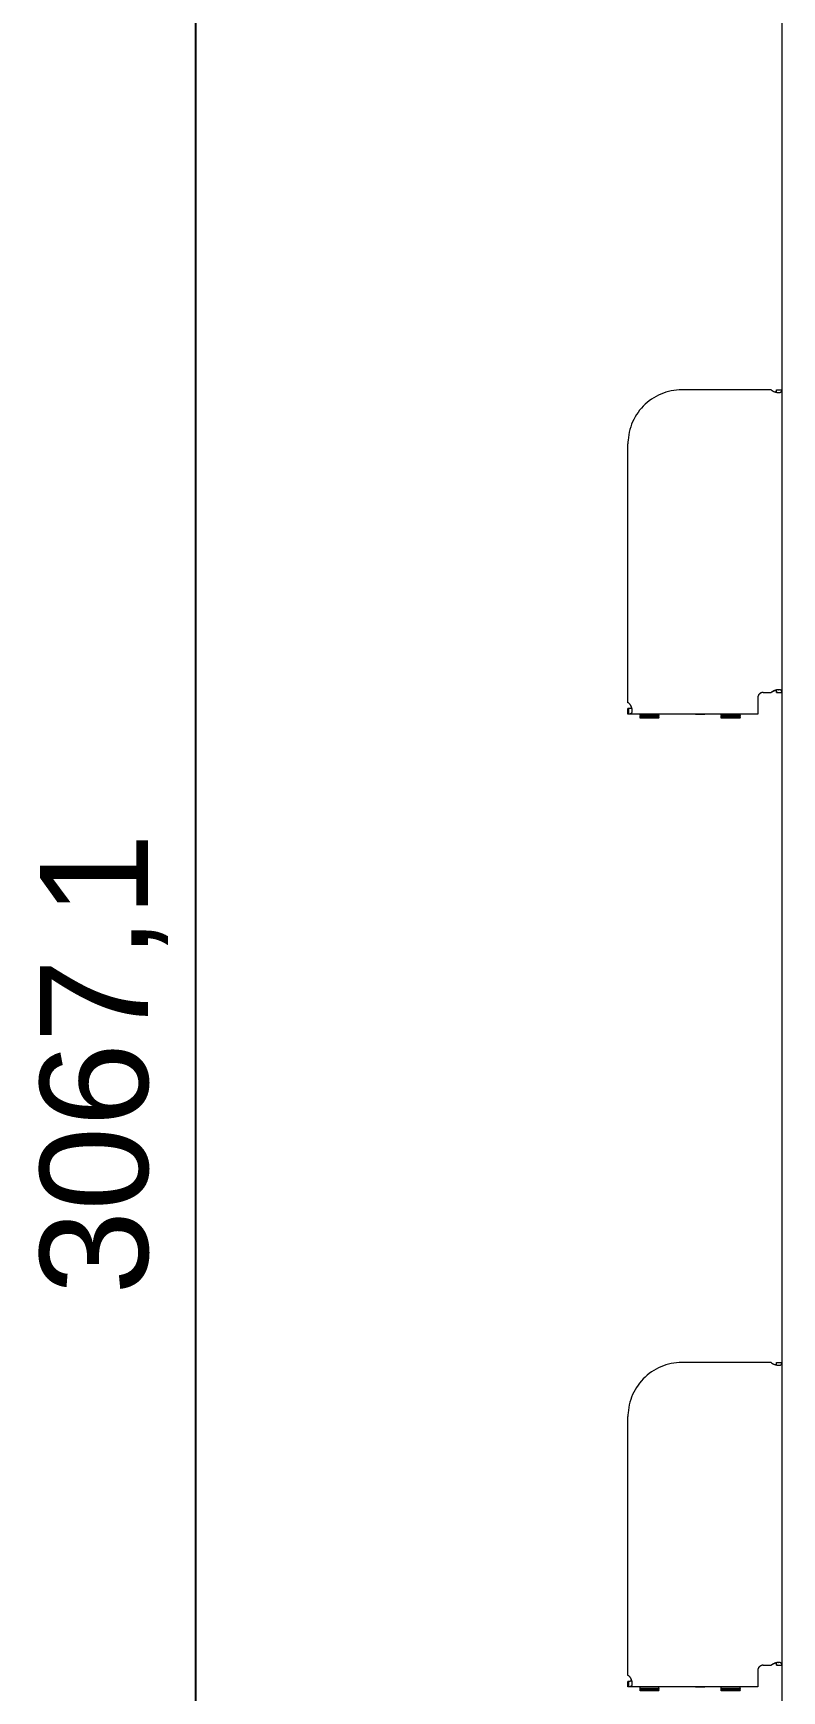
# Model space of a CAD drawing. Header units: millimetres. Extents: x -999 to 4635, y -962 to 3668.
# Drawn here: x -220 to 57, y 1302 to 1915 of the extents above; entities that cross this region are included whole.
import ezdxf

# ---------------------------------------------------------------- set-up
doc = ezdxf.new("R2010")
doc.units = ezdxf.units.MM
doc.layers.add('GORUNEN', color=7, linetype='Continuous', lineweight=9)
doc.layers.add('OLCU', color=4, linetype='Continuous', lineweight=9)
doc.styles.add('PI3D', font='arial.ttf')
doc.dimstyles.new('PF_MM', dxfattribs={"dimtxt": 40, "dimasz": 32, "dimexe": 24, "dimexo": 20, "dimgap": 14, "dimtad": 1, "dimdec": 1, "dimtxsty": 'PI3D', "dimcen": 2.5, "dimclrd": 4, "dimclre": 4, "dimclrt": 3, "dimazin": 3, "dimtfac": 1, "dimtmove": 0, "dimatfit": 3})

msp = doc.modelspace()

# ---------------------------------------------------------------- linework, layer by layer
at = {"layer": 'GORUNEN'}
for points in [[(57, 2515), (57, 329.5)], [(20, 1783), (19, 1782.98), (18, 1782.9), (17.01, 1782.78), (16.03, 1782.6), (15.05, 1782.38), (14.09, 1782.11), (13.14, 1781.79), (12.21, 1781.42), (11.3, 1781.01), (10.41, 1780.55), (9.55, 1780.05), (8.71, 1779.51), (7.9, 1778.92), (7.12, 1778.3), (6.37, 1777.63), (5.65, 1776.93), (4.97, 1776.2), (4.33, 1775.43), (3.73, 1774.63), (3.17, 1773.81), (2.65, 1772.95), (2.18, 1772.07), (1.74, 1771.17), (1.36, 1770.25), (1.02, 1769.31), (0.73, 1768.35), (0.49, 1767.38), (0.29, 1766.4), (0.15, 1765.41), (0.05, 1764.41), (0.01, 1763.71), (0, 1763)], [(53, 1783), (20, 1783)], [(53, 1783), (20, 1783)], [(53, 1783), (53.11, 1782.92), (53.22, 1782.83), (53.33, 1782.76), (53.45, 1782.69), (53.57, 1782.62), (53.69, 1782.55), (53.81, 1782.49), (53.93, 1782.43), (54.06, 1782.38), (54.23, 1782.31), (54.41, 1782.25), (54.6, 1782.19), (54.79, 1782.14), (54.97, 1782.1), (55.15, 1782.06), (55.33, 1782.04), (55.49, 1782.02), (55.66, 1782), (55.74, 1782), (55.83, 1782)], [(54.79, 1782.14), (54.56, 1782.2)], [(54.79, 1782.14), (54.8, 1782.16), (54.82, 1782.17), (54.83, 1782.19), (54.85, 1782.21), (54.86, 1782.23), (54.87, 1782.25), (54.88, 1782.27), (54.89, 1782.29), (54.9, 1782.31), (54.91, 1782.34), (54.92, 1782.36), (54.93, 1782.39), (54.94, 1782.42), (54.95, 1782.44), (54.96, 1782.48), (54.97, 1782.53), (54.97, 1782.57), (54.98, 1782.62), (54.99, 1782.69), (54.99, 1782.78), (55, 1782.88), (55, 1783)], [(55, 1783), (57, 1783)], [(55.83, 1782), (55.96, 1782), (56.07, 1782.01), (56.16, 1782.02), (56.25, 1782.04), (56.33, 1782.05), (56.39, 1782.07), (56.45, 1782.09), (56.5, 1782.1), (56.54, 1782.12), (56.58, 1782.14), (56.62, 1782.16), (56.65, 1782.18), (56.68, 1782.2), (56.71, 1782.22), (56.73, 1782.24), (56.76, 1782.26), (56.78, 1782.28), (56.8, 1782.3), (56.81, 1782.32), (56.83, 1782.34), (56.85, 1782.37), (56.86, 1782.39), (56.88, 1782.42), (56.89, 1782.44), (56.91, 1782.47), (56.92, 1782.49), (56.93, 1782.52), (56.94, 1782.55), (56.95, 1782.58), (56.96, 1782.61), (56.97, 1782.64), (56.97, 1782.67), (56.98, 1782.7), (56.98, 1782.75), (56.99, 1782.8), (57, 1782.85), (57, 1782.91), (57, 1782.95), (57, 1783)], [(55.83, 1782), (55.83, 1782)], [(0, 1667.21), (0, 1763)], [(0, 1667.21), (0, 1763)], [(50.08, 1671), (49.99, 1671), (49.89, 1670.99), (49.8, 1670.98), (49.7, 1670.96), (49.61, 1670.94), (49.52, 1670.92), (49.43, 1670.89), (49.34, 1670.86), (49.25, 1670.82), (49.16, 1670.78), (49.08, 1670.73), (49, 1670.68), (48.92, 1670.63), (48.84, 1670.57), (48.77, 1670.51), (48.7, 1670.44), (48.63, 1670.38), (48.57, 1670.31), (48.51, 1670.23), (48.45, 1670.16), (48.4, 1670.08), (48.35, 1670), (48.3, 1669.91), (48.26, 1669.83), (48.22, 1669.74), (48.19, 1669.65), (48.16, 1669.56), (48.14, 1669.47), (48.12, 1669.37), (48.1, 1669.28), (48.09, 1669.18), (48.08, 1669.09), (48.08, 1669)], [(48.08, 1669), (48.08, 1667)], [(48.37, 1670.04), (48.42, 1670.11), (48.46, 1670.17), (48.51, 1670.24), (48.56, 1670.3), (48.61, 1670.36), (48.67, 1670.41), (48.72, 1670.47), (48.78, 1670.52), (48.85, 1670.57), (48.91, 1670.62), (48.97, 1670.67), (49.04, 1670.71)], [(50.08, 1671), (53, 1671)], [(55.83, 1672), (55.68, 1672), (55.52, 1671.99), (55.36, 1671.97), (55.19, 1671.94), (55.02, 1671.91), (54.84, 1671.87), (54.66, 1671.83), (54.48, 1671.77), (54.29, 1671.71), (54.11, 1671.64), (53.93, 1671.56), (53.75, 1671.48), (53.57, 1671.39), (53.4, 1671.28), (53.25, 1671.19), (53.12, 1671.1), (53, 1671)], [(53, 1671), (53.11, 1671.09), (53.23, 1671.17), (53.35, 1671.25), (53.47, 1671.33), (53.6, 1671.4), (53.73, 1671.47), (53.86, 1671.53), (53.99, 1671.59), (54.12, 1671.64), (54.25, 1671.7), (54.38, 1671.74), (54.52, 1671.78)], [(54.79, 1671.86), (54.8, 1671.84), (54.82, 1671.83), (54.83, 1671.81), (54.85, 1671.79), (54.86, 1671.77), (54.87, 1671.75), (54.88, 1671.73), (54.89, 1671.71), (54.9, 1671.69), (54.91, 1671.66), (54.92, 1671.64), (54.93, 1671.61), (54.94, 1671.58), (54.95, 1671.56), (54.96, 1671.52), (54.97, 1671.47), (54.97, 1671.43), (54.98, 1671.38), (54.99, 1671.31), (54.99, 1671.22), (55, 1671.12), (55, 1671)], [(55, 1671), (55, 1671.2), (54.99, 1671.29), (54.98, 1671.39), (54.97, 1671.46), (54.96, 1671.52), (54.94, 1671.58), (54.93, 1671.62), (54.91, 1671.66), (54.9, 1671.69), (54.89, 1671.72), (54.88, 1671.74), (54.86, 1671.77), (54.85, 1671.79), (54.83, 1671.81), (54.82, 1671.83), (54.8, 1671.84), (54.8, 1671.85), (54.79, 1671.86)], [(55, 1671), (57, 1671)], [(55.69, 1672), (55.7, 1672)], [(55.82, 1672), (55.83, 1672)], [(57, 1671), (57, 1671.08), (56.99, 1671.17), (56.99, 1671.24), (56.98, 1671.3), (56.97, 1671.35), (56.96, 1671.4), (56.94, 1671.44), (56.93, 1671.48), (56.92, 1671.51), (56.9, 1671.54), (56.89, 1671.57), (56.88, 1671.59), (56.86, 1671.62), (56.84, 1671.64), (56.82, 1671.67), (56.8, 1671.69), (56.78, 1671.71), (56.76, 1671.73), (56.74, 1671.76), (56.71, 1671.77), (56.69, 1671.79), (56.66, 1671.81), (56.63, 1671.83), (56.61, 1671.85), (56.58, 1671.86), (56.55, 1671.88), (56.51, 1671.89), (56.48, 1671.9), (56.45, 1671.91), (56.41, 1671.93), (56.37, 1671.94), (56.32, 1671.95), (56.26, 1671.96), (56.2, 1671.97), (56.14, 1671.98), (56.07, 1671.99), (56.01, 1671.99), (55.92, 1672), (55.83, 1672)], [(55.83, 1672), (55.83, 1672)], [(0.38, 1667), (0.28, 1667.06), (0.18, 1667.12), (0.09, 1667.17), (0, 1667.21)], [(0, 1663), (0, 1665)], [(0.38, 1665), (0, 1665)], [(0.38, 1663), (0, 1663)], [(0.38, 1667), (0.48, 1666.9), (0.57, 1666.79), (0.66, 1666.68), (0.74, 1666.57), (0.82, 1666.45), (0.89, 1666.33), (0.96, 1666.21), (1.02, 1666.08), (1.08, 1665.96), (1.14, 1665.83), (1.19, 1665.7), (1.24, 1665.57), (1.28, 1665.44), (1.32, 1665.33), (1.35, 1665.21)], [(0.38, 1667), (0.48, 1666.9), (0.57, 1666.8), (0.65, 1666.69), (0.74, 1666.57), (0.81, 1666.46), (0.89, 1666.34), (0.95, 1666.22), (1.02, 1666.09), (1.08, 1665.97), (1.13, 1665.84), (1.18, 1665.72), (1.23, 1665.59), (1.29, 1665.42), (1.34, 1665.23), (1.39, 1665.05), (1.43, 1664.86), (1.46, 1664.69), (1.48, 1664.51), (1.49, 1664.35), (1.5, 1664.26), (1.5, 1664.17)], [(1.35, 1665.21), (1.33, 1665.2), (1.31, 1665.18), (1.29, 1665.17), (1.27, 1665.15), (1.25, 1665.14), (1.23, 1665.13), (1.21, 1665.12), (1.18, 1665.1), (1.16, 1665.09), (1.13, 1665.08), (1.1, 1665.07), (1.07, 1665.07), (1.03, 1665.06), (0.99, 1665.04), (0.94, 1665.04), (0.88, 1665.03), (0.81, 1665.02), (0.72, 1665.01), (0.63, 1665), (0.51, 1665), (0.38, 1665)], [(0.38, 1663), (0.38, 1665)], [(1.5, 1664.17), (1.5, 1664.07), (1.49, 1663.97), (1.48, 1663.88), (1.47, 1663.79), (1.46, 1663.72), (1.44, 1663.65), (1.42, 1663.59), (1.4, 1663.54), (1.38, 1663.49), (1.36, 1663.45), (1.34, 1663.41), (1.33, 1663.38), (1.31, 1663.35), (1.29, 1663.32), (1.26, 1663.29), (1.24, 1663.27), (1.22, 1663.24), (1.2, 1663.22), (1.18, 1663.21), (1.16, 1663.19), (1.13, 1663.17), (1.11, 1663.15), (1.08, 1663.14), (1.06, 1663.13), (1.03, 1663.11), (1.01, 1663.1), (0.98, 1663.09), (0.95, 1663.08), (0.92, 1663.07), (0.89, 1663.06), (0.86, 1663.05), (0.83, 1663.04), (0.79, 1663.03), (0.74, 1663.02), (0.69, 1663.02), (0.63, 1663.01), (0.56, 1663), (0.47, 1663), (0.38, 1663)], [(0.38, 1663), (0.38, 1663)], [(48.08, 1663), (0.38, 1663)], [(11.5, 1663), (4.5, 1663)], [(4.5, 1662.41), (4.5, 1663)], [(11.5, 1662.41), (11.5, 1663)], [(25, 1663), (28.5, 1663)], [(25, 1663), (28.5, 1663)], [(41.5, 1663), (34.5, 1663)], [(34.5, 1662.41), (34.5, 1663)], [(41.5, 1662.41), (41.5, 1663)], [(48.08, 1667), (48.08, 1663)], [(4.5, 1662.41), (4.5, 1662.23)], [(11.5, 1662.41), (4.5, 1662.41)], [(11.5, 1662.23), (4.5, 1662.23)], [(4.5, 1661.83), (4.5, 1662.23)], [(4.5, 1661.83), (4.5, 1661.72)], [(11.5, 1661.83), (4.5, 1661.83)], [(11.5, 1661.72), (4.5, 1661.72)], [(4.5, 1661.5), (4.5, 1661.72)], [(11.5, 1661.5), (4.5, 1661.5)], [(11.5, 1662.41), (11.5, 1662.23)], [(11.5, 1661.83), (11.5, 1662.23)], [(11.5, 1661.83), (11.5, 1661.72)], [(11.5, 1661.5), (11.5, 1661.72)], [(34.5, 1662.41), (34.5, 1662.23)], [(41.5, 1662.41), (34.5, 1662.41)], [(41.5, 1662.23), (34.5, 1662.23)], [(34.5, 1661.83), (34.5, 1662.23)], [(34.5, 1661.83), (34.5, 1661.72)], [(41.5, 1661.83), (34.5, 1661.83)], [(41.5, 1661.72), (34.5, 1661.72)], [(34.5, 1661.5), (34.5, 1661.72)], [(41.5, 1661.5), (34.5, 1661.5)], [(41.5, 1662.41), (41.5, 1662.23)], [(41.5, 1661.83), (41.5, 1662.23)], [(41.5, 1661.83), (41.5, 1661.72)], [(41.5, 1661.5), (41.5, 1661.72)], [(20, 1423), (19, 1422.98), (18, 1422.9), (17.01, 1422.78), (16.03, 1422.6), (15.05, 1422.38), (14.09, 1422.11), (13.14, 1421.79), (12.21, 1421.42), (11.3, 1421.01), (10.41, 1420.55), (9.55, 1420.05), (8.71, 1419.51), (7.9, 1418.92), (7.12, 1418.3), (6.37, 1417.63), (5.65, 1416.93), (4.97, 1416.2), (4.33, 1415.43), (3.73, 1414.63), (3.17, 1413.81), (2.65, 1412.95), (2.18, 1412.07), (1.74, 1411.17), (1.36, 1410.25), (1.02, 1409.31), (0.73, 1408.35), (0.49, 1407.38), (0.29, 1406.4), (0.15, 1405.41), (0.05, 1404.41), (0.01, 1403.71), (0, 1403)], [(53, 1423), (20, 1423)], [(53, 1423), (20, 1423)], [(53, 1423), (53.11, 1422.92), (53.22, 1422.83), (53.33, 1422.76), (53.45, 1422.69), (53.57, 1422.62), (53.69, 1422.55), (53.81, 1422.49), (53.93, 1422.43), (54.06, 1422.38), (54.23, 1422.31), (54.41, 1422.25), (54.6, 1422.19), (54.79, 1422.14), (54.97, 1422.1), (55.15, 1422.06), (55.33, 1422.04), (55.49, 1422.02), (55.66, 1422), (55.74, 1422), (55.83, 1422)], [(54.79, 1422.14), (54.56, 1422.2)], [(54.79, 1422.14), (54.8, 1422.16), (54.82, 1422.17), (54.83, 1422.19), (54.85, 1422.21), (54.86, 1422.23), (54.87, 1422.25), (54.88, 1422.27), (54.89, 1422.29), (54.9, 1422.31), (54.91, 1422.34), (54.92, 1422.36), (54.93, 1422.39), (54.94, 1422.42), (54.95, 1422.44), (54.96, 1422.48), (54.97, 1422.53), (54.97, 1422.57), (54.98, 1422.62), (54.99, 1422.69), (54.99, 1422.78), (55, 1422.88), (55, 1423)], [(55, 1423), (57, 1423)], [(55.83, 1422), (55.96, 1422), (56.07, 1422.01), (56.16, 1422.02), (56.25, 1422.04), (56.33, 1422.05), (56.39, 1422.07), (56.45, 1422.09), (56.5, 1422.1), (56.54, 1422.12), (56.58, 1422.14), (56.62, 1422.16), (56.65, 1422.18), (56.68, 1422.2), (56.71, 1422.22), (56.73, 1422.24), (56.76, 1422.26), (56.78, 1422.28), (56.8, 1422.3), (56.81, 1422.32), (56.83, 1422.34), (56.85, 1422.37), (56.86, 1422.39), (56.88, 1422.42), (56.89, 1422.44), (56.91, 1422.47), (56.92, 1422.49), (56.93, 1422.52), (56.94, 1422.55), (56.95, 1422.58), (56.96, 1422.61), (56.97, 1422.64), (56.97, 1422.67), (56.98, 1422.7), (56.98, 1422.75), (56.99, 1422.8), (57, 1422.85), (57, 1422.91), (57, 1422.95), (57, 1423)], [(55.83, 1422), (55.83, 1422)], [(0, 1307.21), (0, 1403)], [(0, 1307.21), (0, 1403)], [(0.38, 1307), (0.28, 1307.06), (0.18, 1307.12), (0.09, 1307.17), (0, 1307.21)], [(0.38, 1307), (0.48, 1306.9), (0.57, 1306.79), (0.66, 1306.68), (0.74, 1306.57), (0.82, 1306.45), (0.89, 1306.33), (0.96, 1306.21), (1.02, 1306.08), (1.08, 1305.96), (1.14, 1305.83), (1.19, 1305.7), (1.24, 1305.57), (1.28, 1305.44), (1.32, 1305.33), (1.35, 1305.21)], [(0.38, 1307), (0.48, 1306.9), (0.57, 1306.8), (0.65, 1306.69), (0.74, 1306.57), (0.81, 1306.46), (0.89, 1306.34), (0.95, 1306.22), (1.02, 1306.09), (1.08, 1305.97), (1.13, 1305.84), (1.18, 1305.72), (1.23, 1305.59), (1.29, 1305.42), (1.34, 1305.23), (1.39, 1305.05), (1.43, 1304.86), (1.46, 1304.69), (1.48, 1304.51), (1.49, 1304.35), (1.5, 1304.26), (1.5, 1304.17)], [(50.08, 1311), (49.99, 1311), (49.89, 1310.99), (49.8, 1310.98), (49.7, 1310.96), (49.61, 1310.94), (49.52, 1310.92), (49.43, 1310.89), (49.34, 1310.86), (49.25, 1310.82), (49.16, 1310.78), (49.08, 1310.73), (49, 1310.68), (48.92, 1310.63), (48.84, 1310.57), (48.77, 1310.51), (48.7, 1310.44), (48.63, 1310.38), (48.57, 1310.31), (48.51, 1310.23), (48.45, 1310.16), (48.4, 1310.08), (48.35, 1310), (48.3, 1309.91), (48.26, 1309.83), (48.22, 1309.74), (48.19, 1309.65), (48.16, 1309.56), (48.14, 1309.47), (48.12, 1309.37), (48.1, 1309.28), (48.09, 1309.18), (48.08, 1309.09), (48.08, 1309)], [(48.08, 1309), (48.08, 1307)], [(48.08, 1307), (48.08, 1303)], [(48.37, 1310.04), (48.42, 1310.11), (48.46, 1310.17), (48.51, 1310.24), (48.56, 1310.3), (48.61, 1310.36), (48.67, 1310.41), (48.72, 1310.47), (48.78, 1310.52), (48.85, 1310.57), (48.91, 1310.62), (48.97, 1310.67), (49.04, 1310.71)], [(50.08, 1311), (53, 1311)], [(55.83, 1312), (55.68, 1312), (55.52, 1311.99), (55.36, 1311.97), (55.19, 1311.94), (55.02, 1311.91), (54.84, 1311.87), (54.66, 1311.83), (54.48, 1311.77), (54.29, 1311.71), (54.11, 1311.64), (53.93, 1311.56), (53.75, 1311.48), (53.57, 1311.39), (53.4, 1311.28), (53.25, 1311.19), (53.12, 1311.1), (53, 1311)], [(53, 1311), (53.11, 1311.09), (53.23, 1311.17), (53.35, 1311.25), (53.47, 1311.33), (53.6, 1311.4), (53.73, 1311.47), (53.86, 1311.53), (53.99, 1311.59), (54.12, 1311.64), (54.25, 1311.7), (54.38, 1311.74), (54.52, 1311.78)], [(54.79, 1311.86), (54.8, 1311.84), (54.82, 1311.83), (54.83, 1311.81), (54.85, 1311.79), (54.86, 1311.77), (54.87, 1311.75), (54.88, 1311.73), (54.89, 1311.71), (54.9, 1311.69), (54.91, 1311.66), (54.92, 1311.64), (54.93, 1311.61), (54.94, 1311.58), (54.95, 1311.56), (54.96, 1311.52), (54.97, 1311.47), (54.97, 1311.43), (54.98, 1311.38), (54.99, 1311.31), (54.99, 1311.22), (55, 1311.12), (55, 1311)], [(55, 1311), (55, 1311.2), (54.99, 1311.29), (54.98, 1311.39), (54.97, 1311.46), (54.96, 1311.52), (54.94, 1311.58), (54.93, 1311.62), (54.91, 1311.66), (54.9, 1311.69), (54.89, 1311.72), (54.88, 1311.74), (54.86, 1311.77), (54.85, 1311.79), (54.83, 1311.81), (54.82, 1311.83), (54.8, 1311.84), (54.8, 1311.85), (54.79, 1311.86)], [(55, 1311), (57, 1311)], [(55.69, 1312), (55.7, 1312)], [(55.82, 1312), (55.83, 1312)], [(57, 1311), (57, 1311.08), (56.99, 1311.17), (56.99, 1311.24), (56.98, 1311.3), (56.97, 1311.35), (56.96, 1311.4), (56.94, 1311.44), (56.93, 1311.48), (56.92, 1311.51), (56.9, 1311.54), (56.89, 1311.57), (56.88, 1311.59), (56.86, 1311.62), (56.84, 1311.64), (56.82, 1311.67), (56.8, 1311.69), (56.78, 1311.71), (56.76, 1311.73), (56.74, 1311.76), (56.71, 1311.77), (56.69, 1311.79), (56.66, 1311.81), (56.63, 1311.83), (56.61, 1311.85), (56.58, 1311.86), (56.55, 1311.88), (56.51, 1311.89), (56.48, 1311.9), (56.45, 1311.91), (56.41, 1311.93), (56.37, 1311.94), (56.32, 1311.95), (56.26, 1311.96), (56.2, 1311.97), (56.14, 1311.98), (56.07, 1311.99), (56.01, 1311.99), (55.92, 1312), (55.83, 1312)], [(55.83, 1312), (55.83, 1312)], [(0, 1303), (0, 1305)], [(0.38, 1305), (0, 1305)], [(0.38, 1303), (0, 1303)], [(1.35, 1305.21), (1.33, 1305.2), (1.31, 1305.18), (1.29, 1305.17), (1.27, 1305.15), (1.25, 1305.14), (1.23, 1305.13), (1.21, 1305.12), (1.18, 1305.1), (1.16, 1305.09), (1.13, 1305.08), (1.1, 1305.07), (1.07, 1305.07), (1.03, 1305.06), (0.99, 1305.04), (0.94, 1305.04), (0.88, 1305.03), (0.81, 1305.02), (0.72, 1305.01), (0.63, 1305), (0.51, 1305), (0.38, 1305)], [(0.38, 1303), (0.38, 1305)], [(1.5, 1304.17), (1.5, 1304.07), (1.49, 1303.97), (1.48, 1303.88), (1.47, 1303.79), (1.46, 1303.72), (1.44, 1303.65), (1.42, 1303.59), (1.4, 1303.54), (1.38, 1303.49), (1.36, 1303.45), (1.34, 1303.41), (1.33, 1303.38), (1.31, 1303.35), (1.29, 1303.32), (1.26, 1303.29), (1.24, 1303.27), (1.22, 1303.24), (1.2, 1303.22), (1.18, 1303.21), (1.16, 1303.19), (1.13, 1303.17), (1.11, 1303.15), (1.08, 1303.14), (1.06, 1303.13), (1.03, 1303.11), (1.01, 1303.1), (0.98, 1303.09), (0.95, 1303.08), (0.92, 1303.07), (0.89, 1303.06), (0.86, 1303.05), (0.83, 1303.04), (0.79, 1303.03), (0.74, 1303.02), (0.69, 1303.02), (0.63, 1303.01), (0.56, 1303), (0.47, 1303), (0.38, 1303)], [(0.38, 1303), (0.38, 1303)], [(48.08, 1303), (0.38, 1303)], [(4.5, 1302.41), (4.5, 1303)], [(4.5, 1302.41), (4.5, 1302.23)], [(11.5, 1302.41), (4.5, 1302.41)], [(11.5, 1302.23), (4.5, 1302.23)], [(4.5, 1301.83), (4.5, 1302.23)], [(4.5, 1301.83), (4.5, 1301.72)], [(11.5, 1301.83), (4.5, 1301.83)], [(11.5, 1301.72), (4.5, 1301.72)], [(4.5, 1301.5), (4.5, 1301.72)], [(11.5, 1301.5), (4.5, 1301.5)], [(11.5, 1302.41), (11.5, 1303)], [(11.5, 1302.41), (11.5, 1302.23)], [(11.5, 1301.83), (11.5, 1302.23)], [(11.5, 1301.83), (11.5, 1301.72)], [(11.5, 1301.5), (11.5, 1301.72)], [(25, 1303), (28.5, 1303)], [(25, 1303), (28.5, 1303)], [(34.5, 1302.41), (34.5, 1303)], [(34.5, 1302.41), (34.5, 1302.23)], [(41.5, 1302.41), (34.5, 1302.41)], [(41.5, 1302.23), (34.5, 1302.23)], [(34.5, 1301.83), (34.5, 1302.23)], [(34.5, 1301.83), (34.5, 1301.72)], [(41.5, 1301.83), (34.5, 1301.83)], [(41.5, 1301.72), (34.5, 1301.72)], [(34.5, 1301.5), (34.5, 1301.72)], [(41.5, 1301.5), (34.5, 1301.5)], [(41.5, 1302.41), (41.5, 1303)], [(41.5, 1302.41), (41.5, 1302.23)], [(41.5, 1301.83), (41.5, 1302.23)], [(41.5, 1301.83), (41.5, 1301.72)], [(41.5, 1301.5), (41.5, 1301.72)]]:
    msp.add_lwpolyline(points, dxfattribs=at)

# ---------------------------------------------------------------- dimensions: what is measured, and where the dimension line sits
at = {"layer": 'OLCU'}
msp.add_linear_dim(base=(-160, 0), p1=(0, 0), p2=(0, 3067.12), angle=90, dimstyle='PF_MM', dxfattribs=at).render()

doc.saveas('drawing.dxf')
